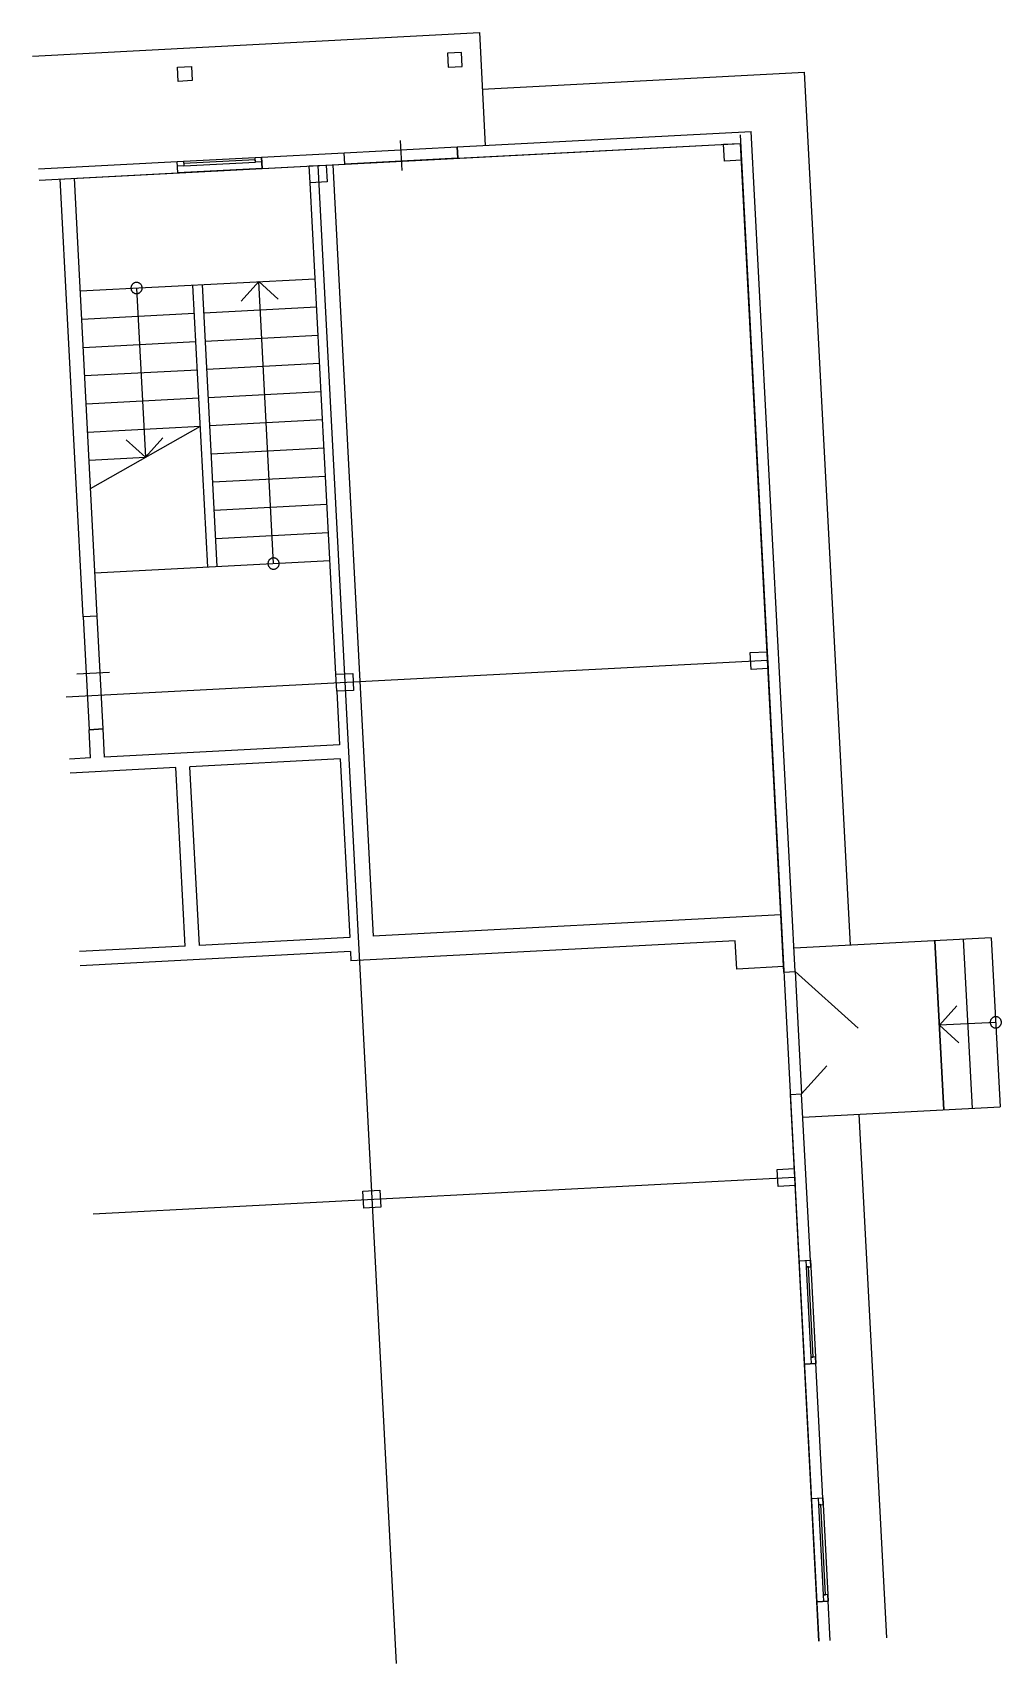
# Model space of a CAD drawing. Extents: x -52 to 1164, y -34 to 2013.
import ezdxf

# ---------------------------------------------------------------- set-up
doc = ezdxf.new("R2010")
doc.units = 0

msp = doc.modelspace()

# ---------------------------------------------------------------- linework, layer by layer
for p, q in [((-51.6, 1983.4), (509.2, 2012.8)), ((509.2, 2012.8), (516.6, 1871.2)), ((486.9, 1987.9), (469.2, 1987)), ((469.2, 1987), (470.1, 1969.3)), ((487.8, 1970.3), (486.9, 1987.9)), ((486.9, 1987.9), (486.9, 1987.9)), ((130.1, 1969.2), (147.8, 1970.2)), ((131, 1951.6), (130.1, 1969.2)), ((130.1, 1969.2), (130.1, 1969.2)), ((147.8, 1970.2), (148.7, 1952.5)), ((470.1, 1969.3), (487.8, 1970.3)), ((148.7, 1952.5), (131, 1951.6)), ((512.9, 1942), (917.5, 1963.2)), ((974.9, 867.5), (917.5, 1963.2)), ((481.3, 1869.4), (850.4, 1888.7)), ((836.5, 1884.4), (935.5, -6.1)), ((905.7, 834.3), (850.4, 1888.7)), ((-43.4, 1827.7), (837, 1873.8)), ((339.7, 1862), (481.3, 1869.4)), ((409.9, 1877.5), (411.8, 1839.7)), ((482, 1855.2), (481.3, 1869.4)), ((481.3, 1869.4), (482, 1855.2)), ((482, 1855.2), (837, 1873.8)), ((815.8, 1872.7), (837, 1873.8)), ((816.9, 1851.5), (815.8, 1872.7)), ((815.8, 1872.7), (815.8, 1872.7)), ((891.5, 833.5), (837, 1873.8)), ((837, 1873.8), (838.1, 1852.6)), ((-44.2, 1841.8), (138, 1851.4)), ((129.8, 1851), (235.9, 1856.5)), ((130.5, 1836.8), (129.8, 1851)), ((130.5, 1836.8), (129.8, 1851)), ((129.8, 1851), (129.8, 1851)), ((138.3, 1845.5), (130.1, 1845.1)), ((236.7, 1842.4), (130.5, 1836.8)), ((138, 1851.4), (138.3, 1845.5)), ((227.8, 1853.1), (138.2, 1848.4)), ((138.2, 1848.4), (138.3, 1845.5)), ((138.3, 1845.5), (228, 1850.2)), ((227.7, 1856.1), (339.7, 1862)), ((228, 1850.2), (227.7, 1856.1)), ((227.7, 1856.1), (227.7, 1856.1)), ((228, 1850.2), (227.8, 1853.1)), ((227.8, 1853.1), (227.8, 1853.1)), ((236.2, 1850.6), (228, 1850.2)), ((236.7, 1842.4), (235.9, 1856.5)), ((235.9, 1856.5), (236.7, 1842.4)), ((236.7, 1842.4), (340.5, 1847.8)), ((295.6, 1845.5), (316.9, 1846.6)), ((296.8, 1824.2), (295.6, 1845.5)), ((295.6, 1845.5), (295.6, 1845.5)), ((306.3, 1846), (404.8, -34)), ((316.9, 1846.6), (318, 1825.3)), ((325.1, 1847), (375.9, 878.6)), ((340.5, 1847.8), (339.7, 1862)), ((340.5, 1847.8), (339.7, 1862)), ((339.7, 1862), (339.7, 1862)), ((482, 1855.2), (340.5, 1847.8)), ((838.1, 1852.6), (816.9, 1851.5)), ((-43.4, 1827.7), (130.5, 1836.8)), ((11.9, 1279.4), (-16.9, 1829.1)), ((29.6, 1280.4), (0.8, 1830)), ((130.5, 1836.8), (130.5, 1836.8)), ((318, 1825.3), (296.8, 1824.2)), ((329.1, 1207.4), (296.8, 1824.2)), ((8.2, 1688.5), (303.1, 1703.9)), ((76.5, 1698.8), (76, 1698.6)), ((77, 1699), (76.5, 1698.8)), ((77.5, 1699.1), (77, 1699)), ((78.1, 1699.2), (77.5, 1699.1)), ((78.6, 1699.2), (78.1, 1699.2)), ((79.1, 1699.2), (78.6, 1699.2)), ((79.6, 1699.2), (79.1, 1699.2)), ((80.2, 1699.1), (79.6, 1699.2)), ((80.7, 1699), (80.2, 1699.1)), ((81.2, 1698.9), (80.7, 1699)), ((81.7, 1698.7), (81.2, 1698.9)), ((210.4, 1675.9), (232.3, 1700.2)), ((250.8, 1346.4), (232.3, 1700.2)), ((256.6, 1678.3), (232.3, 1700.2)), ((72, 1693.4), (71.9, 1692.9)), ((71.9, 1692.9), (71.9, 1692.3)), ((71.9, 1692.3), (71.9, 1691.8)), ((71.9, 1691.8), (72, 1691.3)), ((72.1, 1693.9), (72, 1693.4)), ((72, 1691.3), (72, 1690.8)), ((72, 1690.8), (72.2, 1690.2)), ((72.3, 1694.4), (72.1, 1693.9)), ((72.2, 1690.2), (72.3, 1689.7)), ((72.5, 1694.9), (72.3, 1694.4)), ((72.3, 1689.7), (72.5, 1689.3)), ((72.7, 1695.4), (72.5, 1694.9)), ((72.5, 1689.3), (72.8, 1688.8)), ((72.9, 1695.8), (72.7, 1695.4)), ((72.8, 1688.8), (73, 1688.3)), ((73.2, 1696.3), (72.9, 1695.8)), ((73, 1688.3), (73.3, 1687.9)), ((73.5, 1696.7), (73.2, 1696.3)), ((73.3, 1687.9), (73.7, 1687.5)), ((73.9, 1697.1), (73.5, 1696.7)), ((73.7, 1687.5), (74, 1687.1)), ((74.3, 1697.4), (73.9, 1697.1)), ((74, 1687.1), (74.4, 1686.8)), ((74.7, 1697.8), (74.3, 1697.4)), ((74.4, 1686.8), (74.9, 1686.4)), ((75.1, 1698.1), (74.7, 1697.8)), ((74.9, 1686.4), (75.3, 1686.1)), ((75.6, 1698.4), (75.1, 1698.1)), ((75.3, 1686.1), (75.8, 1685.9)), ((76, 1698.6), (75.6, 1698.4)), ((75.8, 1685.9), (76.2, 1685.7)), ((76.2, 1685.7), (76.7, 1685.5)), ((76.7, 1685.5), (77.2, 1685.3)), ((77.2, 1685.3), (77.7, 1685.2)), ((77.7, 1685.2), (78.3, 1685.2)), ((78.3, 1685.2), (78.8, 1685.1)), ((78.8, 1685.1), (79.3, 1685.1)), ((79, 1692.2), (90.1, 1479.9)), ((79.3, 1685.1), (79.8, 1685.2)), ((79.8, 1685.2), (80.4, 1685.3)), ((80.4, 1685.3), (80.9, 1685.4)), ((80.9, 1685.4), (81.4, 1685.6)), ((81.4, 1685.6), (81.9, 1685.8)), ((82.2, 1698.5), (81.7, 1698.7)), ((81.9, 1685.8), (82.3, 1686)), ((82.6, 1698.2), (82.2, 1698.5)), ((82.3, 1686), (82.8, 1686.3)), ((83.1, 1697.9), (82.6, 1698.2)), ((82.8, 1686.3), (83.2, 1686.6)), ((83.5, 1697.6), (83.1, 1697.9)), ((83.2, 1686.6), (83.6, 1686.9)), ((83.9, 1697.2), (83.5, 1697.6)), ((83.6, 1686.9), (84, 1687.3)), ((84.2, 1696.9), (83.9, 1697.2)), ((84, 1687.3), (84.4, 1687.7)), ((84.6, 1696.4), (84.2, 1696.9)), ((84.4, 1687.7), (84.7, 1688.1)), ((84.9, 1696), (84.6, 1696.4)), ((84.7, 1688.1), (85, 1688.5)), ((85.1, 1695.6), (84.9, 1696)), ((85, 1688.5), (85.2, 1689)), ((85.4, 1695.1), (85.1, 1695.6)), ((85.2, 1689), (85.5, 1689.5)), ((85.6, 1694.6), (85.4, 1695.1)), ((85.5, 1689.5), (85.6, 1689.9)), ((85.7, 1694.1), (85.6, 1694.6)), ((85.6, 1689.9), (85.8, 1690.5)), ((85.9, 1693.6), (85.7, 1694.1)), ((85.8, 1690.5), (85.9, 1691)), ((85.9, 1693.1), (85.9, 1693.6)), ((86, 1692.5), (85.9, 1693.1)), ((85.9, 1691), (86, 1691.5)), ((86, 1692), (86, 1692.5)), ((86, 1691.5), (86, 1692)), ((168.3, 1342), (149.7, 1695.9)), ((180.1, 1342.7), (161.5, 1696.5)), ((10, 1653.1), (151.6, 1660.5)), ((163.4, 1661.1), (304.9, 1668.5)), ((11.9, 1617.7), (153.4, 1625.1)), ((165.2, 1625.7), (306.8, 1633.1)), ((167.1, 1590.3), (308.6, 1597.8)), ((13.7, 1582.3), (155.3, 1589.7)), ((168.9, 1555), (310.5, 1562.4)), ((15.6, 1546.9), (157.1, 1554.3)), ((17.5, 1511.5), (159, 1519)), ((21.2, 1440.8), (159, 1519)), ((170.8, 1519.6), (312.3, 1527)), ((65.7, 1501.8), (90.1, 1479.9)), ((112, 1504.2), (90.1, 1479.9)), ((19.3, 1476.2), (90.1, 1479.9)), ((172.6, 1484.2), (314.2, 1491.6)), ((174.5, 1448.8), (316, 1456.2)), ((176.4, 1413.4), (317.9, 1420.8)), ((178.2, 1378), (319.7, 1385.5)), ((245.4, 1350.9), (245.1, 1350.5)), ((245.8, 1351.3), (245.4, 1350.9)), ((246.2, 1351.6), (245.8, 1351.3)), ((246.6, 1352), (246.2, 1351.6)), ((247, 1352.3), (246.6, 1352)), ((247.4, 1352.5), (247, 1352.3)), ((247.9, 1352.8), (247.4, 1352.5)), ((248.4, 1353), (247.9, 1352.8)), ((248.9, 1353.1), (248.4, 1353)), ((249.4, 1353.3), (248.9, 1353.1)), ((249.9, 1353.4), (249.4, 1353.3)), ((250.5, 1353.4), (249.9, 1353.4)), ((251, 1353.4), (250.5, 1353.4)), ((251.5, 1353.4), (251, 1353.4)), ((252, 1353.3), (251.5, 1353.4)), ((252.6, 1353.2), (252, 1353.3)), ((253.1, 1353.1), (252.6, 1353.2)), ((253.6, 1352.9), (253.1, 1353.1)), ((254, 1352.6), (253.6, 1352.9)), ((254.5, 1352.4), (254, 1352.6)), ((254.9, 1352.1), (254.5, 1352.4)), ((255.4, 1351.8), (254.9, 1352.1)), ((255.7, 1351.4), (255.4, 1351.8)), ((256.1, 1351), (255.7, 1351.4)), ((256.4, 1350.6), (256.1, 1351)), ((26.7, 1334.6), (321.6, 1350.1)), ((243.9, 1347.6), (243.8, 1347)), ((243.8, 1347), (243.8, 1346.5)), ((243.8, 1346.5), (243.8, 1346)), ((243.8, 1346), (243.8, 1345.5)), ((243.8, 1345.5), (243.9, 1345)), ((244, 1348.1), (243.9, 1347.6)), ((243.9, 1345), (244.1, 1344.4)), ((244.1, 1348.6), (244, 1348.1)), ((244.3, 1349.1), (244.1, 1348.6)), ((244.1, 1344.4), (244.2, 1343.9)), ((244.2, 1343.9), (244.4, 1343.4)), ((244.6, 1349.6), (244.3, 1349.1)), ((244.4, 1343.4), (244.6, 1343)), ((244.8, 1350), (244.6, 1349.6)), ((244.6, 1343), (244.9, 1342.5)), ((245.1, 1350.5), (244.8, 1350)), ((244.9, 1342.5), (245.2, 1342.1)), ((245.2, 1342.1), (245.6, 1341.7)), ((245.6, 1341.7), (245.9, 1341.3)), ((245.9, 1341.3), (246.3, 1341)), ((246.3, 1341), (246.7, 1340.6)), ((246.7, 1340.6), (247.2, 1340.3)), ((247.2, 1340.3), (247.6, 1340.1)), ((247.6, 1340.1), (248.1, 1339.9)), ((248.1, 1339.9), (248.6, 1339.7)), ((248.6, 1339.7), (249.1, 1339.5)), ((249.1, 1339.5), (249.6, 1339.4)), ((249.6, 1339.4), (250.1, 1339.3)), ((250.1, 1339.3), (250.7, 1339.3)), ((250.7, 1339.3), (251.2, 1339.3)), ((251.2, 1339.3), (251.7, 1339.4)), ((251.7, 1339.4), (252.2, 1339.5)), ((252.2, 1339.5), (252.8, 1339.6)), ((252.8, 1339.6), (253.3, 1339.7)), ((253.3, 1339.7), (253.7, 1339.9)), ((253.7, 1339.9), (254.2, 1340.2)), ((254.2, 1340.2), (254.7, 1340.5)), ((254.7, 1340.5), (255.1, 1340.8)), ((255.1, 1340.8), (255.5, 1341.1)), ((255.5, 1341.1), (255.9, 1341.5)), ((255.9, 1341.5), (256.2, 1341.8)), ((256.2, 1341.8), (256.6, 1342.3)), ((256.7, 1350.2), (256.4, 1350.6)), ((256.6, 1342.3), (256.9, 1342.7)), ((257, 1349.8), (256.7, 1350.2)), ((256.9, 1342.7), (257.1, 1343.2)), ((257.3, 1349.3), (257, 1349.8)), ((257.1, 1343.2), (257.3, 1343.6)), ((257.5, 1348.8), (257.3, 1349.3)), ((257.3, 1343.6), (257.5, 1344.1)), ((257.6, 1348.3), (257.5, 1348.8)), ((257.5, 1344.1), (257.7, 1344.6)), ((257.7, 1347.8), (257.6, 1348.3)), ((257.8, 1347.3), (257.7, 1347.8)), ((257.7, 1344.6), (257.8, 1345.2)), ((257.9, 1346.7), (257.8, 1347.3)), ((257.8, 1345.7), (257.9, 1346.2)), ((257.8, 1345.2), (257.8, 1345.7)), ((257.9, 1346.2), (257.9, 1346.7)), ((29.6, 1280.4), (11.9, 1279.4)), ((29.6, 1280.4), (11.9, 1279.4)), ((11.9, 1279.4), (19.3, 1137.9)), ((11.9, 1279.4), (11.9, 1279.4)), ((37, 1138.8), (29.6, 1280.4)), ((849.2, 1234.6), (870.5, 1235.7)), ((850.3, 1213.4), (849.2, 1234.6)), ((849.2, 1234.6), (849.2, 1234.6)), ((870.5, 1235.7), (871.6, 1214.5)), ((-9.4, 1179), (871, 1225.1)), ((3.8, 1208), (45.1, 1210.2)), ((329.1, 1207.4), (350.3, 1208.5)), ((350.3, 1208.5), (351.4, 1187.2)), ((871.6, 1214.5), (850.3, 1213.4)), ((330.2, 1186.1), (329.1, 1207.4)), ((329.1, 1207.4), (329.1, 1207.4)), ((351.4, 1187.2), (330.2, 1186.1)), ((330.2, 1186.1), (333.7, 1118.9)), ((37, 1138.8), (19.3, 1137.9)), ((19.3, 1137.9), (37, 1138.8)), ((21.2, 1102.5), (19.3, 1137.9)), ((38.8, 1103.4), (37, 1138.8)), ((333.7, 1118.9), (38.8, 1103.4)), ((21.2, 1102.5), (-5.3, 1101.1)), ((128.2, 1090.4), (-4.4, 1083.4)), ((140, 866.3), (128.2, 1090.4)), ((334.6, 1101.2), (145.9, 1091.3)), ((157.7, 867.2), (145.9, 1091.3)), ((334.6, 1101.2), (346.4, 877.1)), ((887.8, 905.5), (375.9, 878.6)), ((140, 866.3), (7.3, 859.3)), ((346.4, 877.1), (157.7, 867.2)), ((830.3, 872.9), (347.9, 847.6)), ((832.2, 837.5), (830.3, 872.9)), ((1151.8, 876.7), (904.2, 863.8)), ((1081.1, 873), (1092.2, 660.7)), ((1092.2, 660.7), (1081.1, 873)), ((1116.5, 874.9), (1127.6, 662.6)), ((1151.8, 876.7), (1163, 664.4)), ((347.3, 859.4), (8.3, 841.6)), ((347.3, 859.4), (347.9, 847.6)), ((891.2, 840.6), (832.2, 837.5)), ((891.5, 833.5), (905.7, 834.3)), ((905.7, 834.3), (913.7, 680.9)), ((905.7, 834.3), (984.7, 763.1)), ((1108.6, 791.2), (1086.6, 766.9)), ((1157.4, 770.6), (1086.6, 766.9)), ((1111, 745), (1086.6, 766.9)), ((1150.5, 771.8), (1150.4, 771.3)), ((1150.4, 771.3), (1150.4, 770.7)), ((1150.4, 770.7), (1150.4, 770.2)), ((1150.4, 770.2), (1150.4, 769.7)), ((1150.4, 769.7), (1150.5, 769.2)), ((1150.6, 772.3), (1150.5, 771.8)), ((1150.5, 769.2), (1150.6, 768.7)), ((1150.7, 772.8), (1150.6, 772.3)), ((1150.6, 768.7), (1150.8, 768.2)), ((1150.9, 773.3), (1150.7, 772.8)), ((1150.8, 768.2), (1151, 767.7)), ((1151.1, 773.8), (1150.9, 773.3)), ((1151, 767.7), (1151.2, 767.2)), ((1151.4, 774.2), (1151.1, 773.8)), ((1151.2, 767.2), (1151.5, 766.7)), ((1151.7, 774.7), (1151.4, 774.2)), ((1151.5, 766.7), (1151.8, 766.3)), ((1152, 775.1), (1151.7, 774.7)), ((1151.8, 766.3), (1152.1, 765.9)), ((1152.3, 775.5), (1152, 775.1)), ((1152.1, 765.9), (1152.5, 765.5)), ((1152.7, 775.9), (1152.3, 775.5)), ((1152.5, 765.5), (1152.9, 765.2)), ((1153.1, 776.2), (1152.7, 775.9)), ((1152.9, 765.2), (1153.3, 764.8)), ((1153.6, 776.5), (1153.1, 776.2)), ((1153.3, 764.8), (1153.7, 764.6)), ((1154, 776.8), (1153.6, 776.5)), ((1153.7, 764.6), (1154.2, 764.3)), ((1154.5, 777), (1154, 776.8)), ((1154.2, 764.3), (1154.7, 764.1)), ((1155, 777.2), (1154.5, 777)), ((1154.7, 764.1), (1155.2, 763.9)), ((1155.5, 777.4), (1155, 777.2)), ((1155.2, 763.9), (1155.7, 763.7)), ((1156, 777.5), (1155.5, 777.4)), ((1155.7, 763.7), (1156.2, 763.6)), ((1156.5, 777.6), (1156, 777.5)), ((1156.2, 763.6), (1156.7, 763.6)), ((1157, 777.6), (1156.5, 777.6)), ((1156.7, 763.6), (1157.2, 763.5)), ((1157.6, 777.6), (1157, 777.6)), ((1157.2, 763.5), (1157.8, 763.5)), ((1158.1, 777.6), (1157.6, 777.6)), ((1157.8, 763.5), (1158.3, 763.6)), ((1158.6, 777.5), (1158.1, 777.6)), ((1158.3, 763.6), (1158.8, 763.7)), ((1159.1, 777.4), (1158.6, 777.5)), ((1158.8, 763.7), (1159.3, 763.8)), ((1159.6, 777.3), (1159.1, 777.4)), ((1159.3, 763.8), (1159.8, 764)), ((1160.1, 777.1), (1159.6, 777.3)), ((1159.8, 764), (1160.3, 764.2)), ((1160.6, 776.9), (1160.1, 777.1)), ((1160.3, 764.2), (1160.8, 764.4)), ((1161.1, 776.6), (1160.6, 776.9)), ((1160.8, 764.4), (1161.2, 764.7)), ((1161.5, 776.3), (1161.1, 776.6)), ((1161.2, 764.7), (1161.7, 765)), ((1161.9, 776), (1161.5, 776.3)), ((1161.7, 765), (1162.1, 765.3)), ((1162.3, 775.6), (1161.9, 776)), ((1162.1, 765.3), (1162.5, 765.7)), ((1162.7, 775.3), (1162.3, 775.6)), ((1162.5, 765.7), (1162.8, 766.1)), ((1163, 774.9), (1162.7, 775.3)), ((1162.8, 766.1), (1163.1, 766.5)), ((1163.3, 774.4), (1163, 774.9)), ((1163.1, 766.5), (1163.4, 766.9)), ((1163.6, 774), (1163.3, 774.4)), ((1163.4, 766.9), (1163.7, 767.4)), ((1163.8, 773.5), (1163.6, 774)), ((1163.7, 767.4), (1163.9, 767.9)), ((1164, 773), (1163.8, 773.5)), ((1163.9, 767.9), (1164.1, 768.4)), ((1164.2, 772.5), (1164, 773)), ((1164.1, 768.4), (1164.2, 768.9)), ((1164.3, 772), (1164.2, 772.5)), ((1164.2, 768.9), (1164.4, 769.4)), ((1164.4, 771.5), (1164.3, 772)), ((1164.4, 771), (1164.4, 771.5)), ((1164.5, 770.4), (1164.4, 771)), ((1164.4, 769.9), (1164.5, 770.4)), ((1164.4, 769.4), (1164.4, 769.9)), ((913.7, 680.9), (945.3, 716)), ((899.6, 680.2), (913.7, 680.9)), ((910.5, 471.4), (899.6, 680.2)), ((925.1, 463.9), (913.7, 680.9)), ((915.3, 651.4), (1163, 664.4)), ((1020.5, -1.7), (986, 655.2)), ((24.6, 530.3), (905, 576.4)), ((883.2, 585.9), (904.5, 587)), ((884.3, 564.7), (883.2, 585.9)), ((883.2, 585.9), (883.2, 585.9)), ((904.5, 587), (905.6, 565.8)), ((363.1, 558.6), (384.3, 559.8)), ((364.2, 537.4), (363.1, 558.6)), ((363.1, 558.6), (363.1, 558.6)), ((384.3, 559.8), (385.4, 538.5)), ((905.6, 565.8), (884.3, 564.7)), ((385.4, 538.5), (364.2, 537.4)), ((910.5, 471.4), (924.7, 472.2)), ((910.5, 471.4), (924.7, 472.2)), ((917.3, 341.7), (910.5, 471.4)), ((910.5, 471.4), (910.5, 471.4)), ((918.8, 471.9), (919.2, 463.6)), ((924.7, 472.2), (931.5, 342.4)), ((919.2, 463.6), (925.1, 463.9)), ((922.2, 463.8), (919.2, 463.6)), ((919.2, 463.6), (925.1, 350.4)), ((919.2, 463.6), (919.2, 463.6)), ((928.1, 350.5), (922.2, 463.8)), ((925.1, 463.9), (925.1, 463.9)), ((931, 350.7), (925.1, 350.4)), ((925.1, 350.4), (928.1, 350.5)), ((925.1, 350.4), (925.6, 342.1)), ((940.7, 165.5), (931, 350.7)), ((917.3, 341.7), (931.5, 342.4)), ((931.5, 342.4), (917.3, 341.7)), ((926.2, 173), (917.3, 341.7)), ((931.5, 342.4), (931.5, 342.4)), ((926.2, 173), (940.3, 173.8)), ((926.2, 173), (940.3, 173.8)), ((933, 43.3), (926.2, 173)), ((926.2, 173), (926.2, 173)), ((934.4, 173.4), (934.8, 165.2)), ((934.8, 165.2), (940.7, 165.5)), ((937.8, 165.3), (934.8, 165.2)), ((934.8, 165.2), (940.8, 52)), ((934.8, 165.2), (934.8, 165.2)), ((943.7, 52.1), (937.8, 165.3)), ((940.3, 173.8), (947.1, 44)), ((940.7, 165.5), (940.7, 165.5)), ((933, 43.3), (947.1, 44)), ((947.1, 44), (933, 43.3)), ((935.5, -6.1), (933, 43.3)), ((946.7, 52.3), (940.8, 52)), ((940.8, 52), (943.7, 52.1)), ((940.8, 52), (941.2, 43.7)), ((949.7, -5.4), (946.7, 52.3)), ((947.1, 44), (947.1, 44))]:
    msp.add_line(p, q)

doc.saveas('drawing.dxf')
